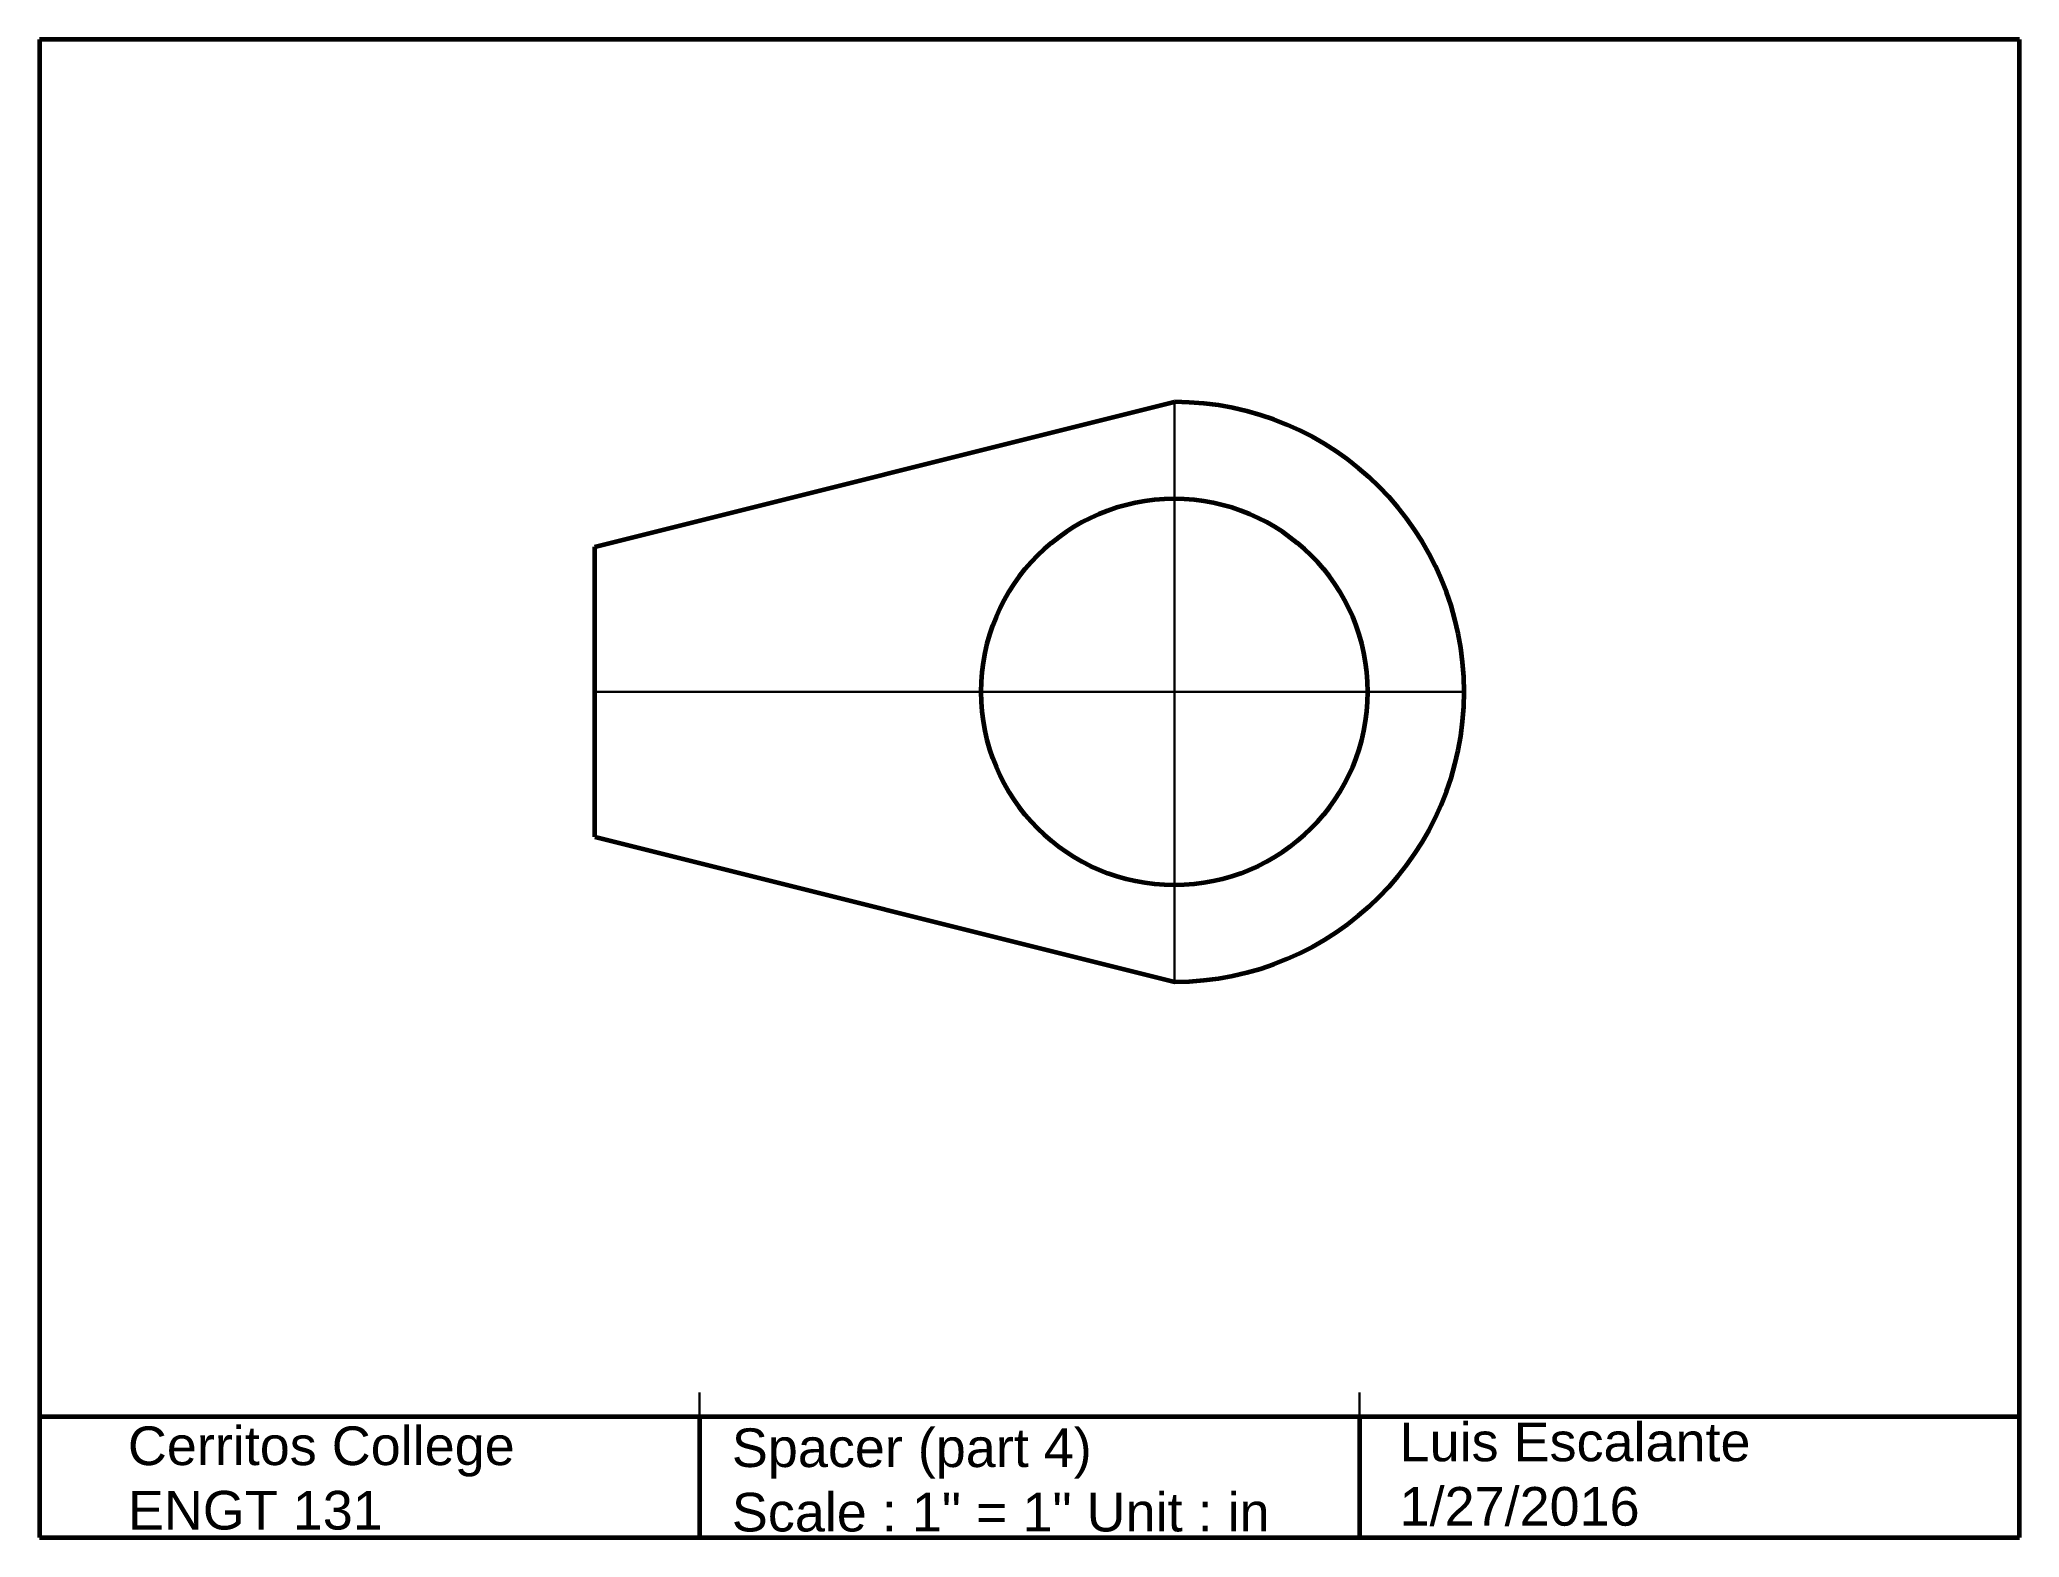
# Model space of a CAD drawing. Header units: inches. Extents: x 0 to 10.2, y 0 to 7.8.
import ezdxf

# ---------------------------------------------------------------- set-up
doc = ezdxf.new("R2010")
doc.units = ezdxf.units.IN
doc.header["$MEASUREMENT"] = 0
doc.header["$PDMODE"] = 2
doc.header["$PDSIZE"] = 0.125
doc.layers.get('0').update_dxf_attribs({"lineweight": 60})
doc.layers.add('const', color=5, linetype='Continuous', lineweight=30)
doc.layers.add('lettering', color=6, linetype='Continuous', lineweight=30)
doc.styles.get("Standard").update_dxf_attribs({"font": 'arial.ttf'})

msp = doc.modelspace()

# ---------------------------------------------------------------- linework, layer by layer
for p, q in [((10.25, 7.75), (0, 7.75)), ((0, 7.75), (0, 0)), ((10.25, 0), (10.25, 7.75)), ((2.875, 5.125), (5.875, 5.875)), ((2.875, 3.625), (2.875, 5.125)), ((2.875, 3.625), (5.875, 2.875)), ((0, 0.625), (10.25, 0.625)), ((3.417, 0.625), (3.417, 0)), ((6.833, 0.625), (6.833, 0)), ((0, 0), (10.25, 0)), ((0, 0), (0, 0))]:
    msp.add_line(p, q)
msp.add_circle((5.875, 4.375), 1)
msp.add_arc((5.875, 4.375), 1.5, 270, 90)
at = {"layer": 'const'}
for p, q in [((5.875, 2.875), (5.875, 5.875)), ((2.875, 4.375), (7.375, 4.375))]:
    msp.add_line(p, q, dxfattribs=at)
for p in [(3.417, 0.625), (6.833, 0.625)]:
    msp.add_point(p, dxfattribs=at)

# ---------------------------------------------------------------- texts
at = {"layer": 'lettering', "char_height": 0.2, "attachment_point": 1}
for s, width, insert in [('Cerritos College\\PENGT 131', 2.75, (0.457, 0.574)), ('Spacer (part 4)\\PScale : 1" = 1" Unit : in', 3, (3.584, 0.564)), ('Luis Escalante\\P1/27/2016', 3.125, (7.041, 0.594))]:
    msp.add_mtext_dynamic_manual_height_columns(s, width=width, gutter_width=1, heights=[0], dxfattribs=dict(at, insert=insert))

doc.saveas('drawing.dxf')
